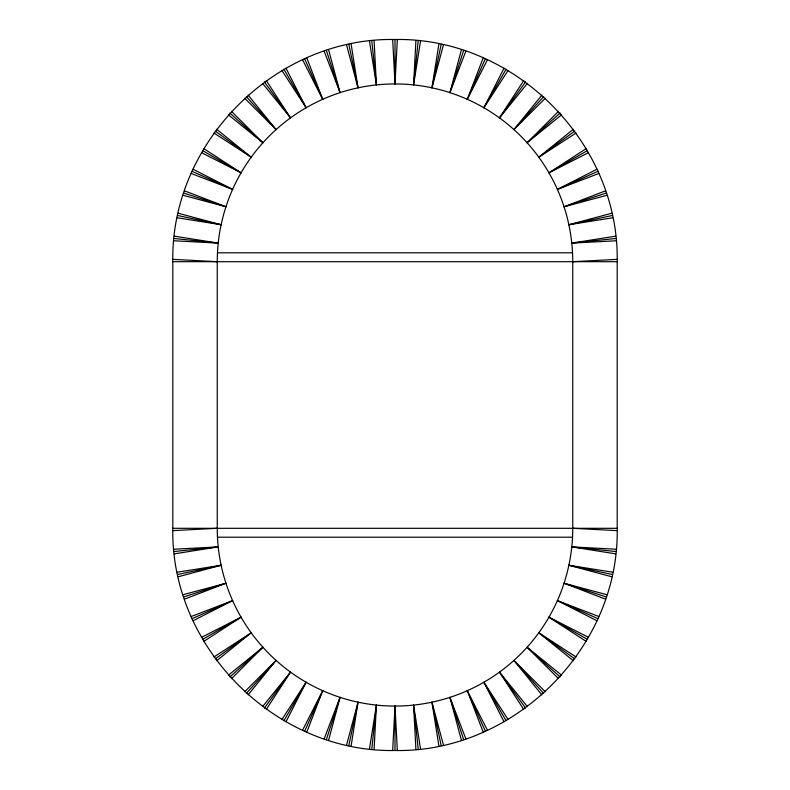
<?xml version="1.0" encoding="UTF-8"?>
<svg xmlns="http://www.w3.org/2000/svg" width="790" height="790" viewBox="0 0 790 790"><rect width="100%" height="100%" fill="white"/><g stroke="black" fill="none" stroke-linecap="round" stroke-linejoin="round"><path stroke-width="1.19" d="M172.812 261.688C170.482 142.457 275.769 37.169 395 39.5C514.231 37.169 619.518 142.457 617.188 261.688L617.188 528.312C619.518 647.543 514.231 752.831 395 750.5C275.769 752.831 170.482 647.543 172.812 528.312L172.812 261.688L617.188 261.688M397.321 750.382L395 706.062A177.75 177.75 0 0 1 217.25 528.312L217.25 261.688A177.75 177.75 0 0 1 395 83.938L397.321 39.618M374.095 749.404L376.415 705.085L369.473 748.92M420.527 41.08L413.585 84.915L415.905 40.596M392.679 750.382L395 706.062A177.75 177.75 0 0 0 572.75 528.312L572.75 261.688A177.75 177.75 0 0 0 395 83.938L392.679 39.618M413.585 84.915L418.226 40.715M371.774 749.285L376.415 705.085M443.437 44.961L431.952 87.818L438.894 43.993M351.106 746.007L358.048 702.182L346.563 745.039M431.952 87.818L441.195 44.359M348.805 745.642L358.048 702.182M465.833 51.212L449.925 92.637L461.409 49.77M328.591 740.23L340.075 697.363L324.167 738.788M449.925 92.637L463.661 50.372M326.339 739.628L340.075 697.363M487.44 59.764L467.295 99.303L483.204 57.877M306.797 732.123L322.705 690.697L302.56 730.237M467.295 99.303L485.376 58.707M304.624 731.293L322.705 690.697M508.049 70.537L483.875 107.756L504.02 68.216M285.98 721.784L306.125 682.244L281.951 719.463M483.875 107.756L506.094 69.263M283.906 720.737L306.125 682.244M527.404 83.394L499.478 117.888L523.651 80.669M266.349 709.331L290.522 672.112L262.596 706.606M499.478 117.888L525.597 81.933M264.403 708.067L290.522 672.112M545.317 98.217L513.935 129.59L541.861 95.106M248.139 694.894L276.066 660.41L244.683 691.783M513.935 129.59L543.668 96.568M246.332 693.432L276.066 660.41M561.581 114.827L527.098 142.753L558.471 111.37M231.529 678.63L262.902 647.247L228.419 675.174M527.098 142.753L560.12 113.019M229.88 676.981L262.902 647.247M576.019 133.036L538.8 157.21L573.293 129.284M216.707 660.717L251.2 632.79L213.981 656.964M538.8 157.21L574.755 131.091M215.245 658.909L251.2 632.79M588.471 152.667L548.932 172.812L586.15 148.639M203.85 641.362L241.069 617.188L201.529 637.332M548.932 172.812L587.424 150.594M202.576 639.406L241.069 617.188M598.81 173.484L557.385 189.393L596.924 169.248M193.076 620.752L232.616 600.607L191.19 616.516M557.385 189.393L597.981 171.311M192.019 618.688L232.616 600.607M606.918 195.278L564.05 206.763L605.476 190.854M184.524 599.146L225.95 583.237L183.083 594.722M564.05 206.763L606.315 193.027M183.685 596.973L225.95 583.237M612.694 217.793L568.869 224.735L611.727 213.251M178.273 576.749L221.131 565.265L177.306 572.207M568.869 224.735L612.329 215.492M177.671 574.508L221.131 565.265M616.091 240.782L571.772 243.103L615.607 236.161M174.393 553.839L218.228 546.897L173.909 549.218M571.772 243.103L615.973 238.462M174.027 551.538L218.228 546.897M572.75 261.688L617.069 259.367M172.931 530.633L217.25 528.312M218.218 252.8L571.782 252.8M172.812 528.312L617.188 528.312M218.218 537.2L571.782 537.2M173.909 240.782L218.228 243.103L174.393 236.161M172.931 259.367L217.25 261.688M572.75 528.312L617.069 530.633M615.607 553.839L571.772 546.897L616.091 549.218M174.027 238.462L218.228 243.103M571.772 546.897L615.973 551.538M177.306 217.793L221.131 224.735L178.273 213.251M611.727 576.749L568.869 565.265L612.694 572.207M177.671 215.492L221.131 224.735M568.869 565.265L612.329 574.508M183.083 195.278L225.95 206.763L184.524 190.854M605.476 599.146L564.05 583.237L606.918 594.722M183.685 193.027L225.95 206.763M564.05 583.237L606.315 596.973M191.19 173.484L232.616 189.393L193.076 169.248M596.924 620.752L557.385 600.607L598.81 616.516M192.019 171.311L232.616 189.393M557.385 600.607L597.981 618.688M201.529 152.667L241.069 172.812L203.85 148.639M586.15 641.362L548.932 617.188L588.471 637.332M202.576 150.594L241.069 172.812M548.932 617.188L587.424 639.406M213.981 133.036L251.2 157.21L216.707 129.284M573.293 660.717L538.8 632.79L576.019 656.964M215.245 131.091L251.2 157.21M538.8 632.79L574.755 658.909M228.419 114.827L262.902 142.753L231.529 111.37M558.471 678.63L527.098 647.247L561.581 675.174M229.88 113.019L262.902 142.753M527.098 647.247L560.12 676.981M244.683 98.217L276.066 129.59L248.139 95.106M541.861 694.894L513.935 660.41L545.317 691.783M246.332 96.568L276.066 129.59M513.935 660.41L543.668 693.432M262.596 83.394L290.522 117.888L266.349 80.669M523.651 709.331L499.478 672.112L527.404 706.606M264.403 81.933L290.522 117.888M499.478 672.112L525.597 708.067M281.951 70.537L306.125 107.756L285.98 68.216M504.02 721.784L483.875 682.244L508.049 719.463M283.906 69.263L306.125 107.756M483.875 682.244L506.094 720.737M302.56 59.764L322.705 99.303L306.797 57.877M483.204 732.123L467.295 690.697L487.44 730.237M304.624 58.707L322.705 99.303M467.295 690.697L485.376 731.293M324.167 51.212L340.075 92.637L328.591 49.77M461.409 740.23L449.925 697.363L465.833 738.788M326.339 50.372L340.075 92.637M449.925 697.363L463.661 739.628M346.563 44.961L358.048 87.818L351.106 43.993M438.894 746.007L431.952 702.182L443.437 745.039M348.805 44.359L358.048 87.818M431.952 702.182L441.195 745.642M369.473 41.08L376.415 84.915L374.095 40.596M415.905 749.404L413.585 705.085L420.527 748.92M371.774 40.715L376.415 84.915M413.585 705.085L418.226 749.285M395 39.5L395 83.938M395 706.062L395 750.5"/></g></svg>
